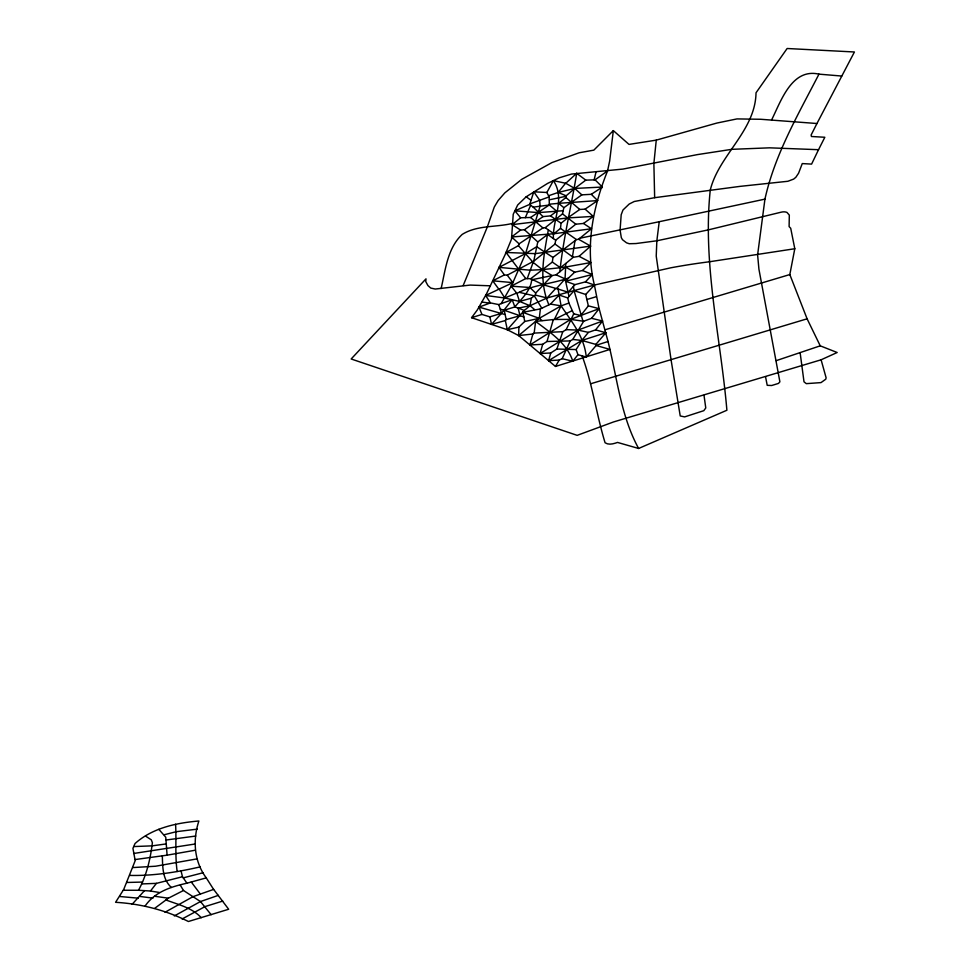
<?xml version="1.0" encoding="UTF-8"?>
<svg xmlns="http://www.w3.org/2000/svg" width="970" height="970" viewBox="0 0 970 970"><rect width="100%" height="100%" fill="white"/><g stroke="black" fill="none" stroke-linecap="round" stroke-linejoin="round"><path stroke-width="1.45" d="M595.059 179.838L602.358 187.04L591.3 194.315L581.854 194.849L563.861 207.701L563.121 210.732L556.707 211.23L550.524 215.886L543.018 216.613L524.443 229.732L520.587 230.06L512.148 224.64L520.647 217.765L530.602 217.486L549.323 204.925L549.129 196.898L546.862 192.484L553.385 180.626L565.777 183.281L576.689 173.315L585.795 180.141L595.059 179.838L607.547 170.926L609.681 160.923L613.331 130.611L629.009 144.409L656.266 140.129L716.83 123.069L736.982 118.91L760.759 119.274L816.946 123.517L854.424 51.98L787.131 48.5L756.03 92.78C755.351 131.047 718.77 155.103 710.258 190.12C702.45 263.986 720.613 336.954 726.894 410.249L638.612 448.467L617.538 442.429C613.646 443.775 608.82 445.315 605.086 442.769C596.356 414.299 592.476 384.059 582.133 355.881M816.946 123.517L811.114 135.024L811.441 136.491L824.827 137.267L818.534 149.695L769.537 147.828L731.792 149.331L697.357 154.618L622.958 169.083L571.5 174.066L559.181 177.825L547.589 183.415L526.176 196.789L517.689 204.985L513.227 214.273L511.505 239.202L504.97 254.989L486.431 293.983L477.288 310L471.565 317.699L507.31 329.727L518.659 335.559L532.882 334.019L534.155 333.086L562.794 331.679L566.177 329.654L578.047 330.079L588.366 332.383L595.604 329.873L605.85 332.746L595.859 344.411L596.138 345.514L610.009 349.418L555.495 366.454L518.659 335.559L518.889 327.072L524.721 321.494L539.271 318.342L561.096 305.865L568.893 303.052L567.741 297.923L574.07 290.624L573.415 286.38M549.396 204.197L558.635 203.336L565.922 197.553L566.153 195.794L574.725 188.447L585.795 180.141M656.266 140.129L653.877 163.421L654.653 197.686L634.259 201.493L629.203 204.039L622.982 210.005L621.188 214.734L620.085 230.096L621.321 237.638L622.485 239.711L626.523 242.815L629.227 243.725L635.98 243.543L656.848 240.79L708.573 229.817L780.995 212.224A9.045 5.808 -25.4 0 1 786.985 212.442L789.313 215.097L789.107 226.592L790.72 228.289L794.794 248.732L789.822 274.558L807.101 318.815L820.232 345.829L837.159 352.51L821.105 359.797L613.586 421.938L577.162 435.348L351.164 358.985L426 278.851L425.757 281.542L427.94 285.592L430.777 288.078L435.239 289.036L470.159 285.083L490.408 285.81M134.951 859.578L167.095 855.176L165.761 837.231L158.825 829.326M794.794 248.732L709.276 261.791A412.007 232.606 -19.1 0 0 670.743 267.817L594.404 285.047L547.068 297.972L530.032 305.708L518.15 308.145L514.888 306.92L512.172 299.73L501.466 313.346L489.874 316.863L481.92 314.425L479.059 307.126L490.408 302.907L498.75 304.592L501.175 303.622L511.141 286.174L525.764 278.572L530.711 278.717L552.33 262.058L552.973 257.45L576.459 239.59L578.629 239.275L590.633 246.125L579.09 256.322L573.246 257.305L565.777 263.488L565.073 278.875L569.002 296.42M525.764 278.572L506.025 252.455L518.441 245.652L519.096 243.834L511.602 236.983L553.955 233.734L560.49 228.399L561.06 223.245L567.668 217.935L579.769 209.471L585.104 209.144L597.629 200.584L591.3 194.315M520.647 217.765L514.876 210.829L529.705 204.391L533.791 191.805L539.744 200.305L540.096 206.234L525.558 253.558L512.875 282.634L498.871 289.242L492.724 280.815L504.388 274.91L507.249 275.177L533.718 261.209L555.034 244.064L555.689 240.172L553.385 238.584C552.585 219.062 565.558 198.765 553.385 180.626M530.711 278.717L543.588 284.889L558.102 289.048L559.12 295.025L550.499 304.095L540.399 308.896L539.271 318.342L518.659 335.559M534.155 333.086L535.622 321.397L554.355 319.445L561.096 305.865L559.12 295.025L567.741 297.923M576.689 173.315C571.403 206.186 563.267 238.523 559.823 271.77L556.077 274.801L552.16 275.565L535.707 293.061L535.319 295.074L531.342 298.178L519.532 301.44L504.776 297.996L485.655 295.474L490.408 302.907M841.754 76.048L818.971 74.144C798.213 114.46 774.8 154.412 764.942 199.129L659.224 221.718L656.848 240.79L656.229 256.08L671.046 359.676L680.225 415.948L684.65 416.894L703.808 410.674L705.772 407.97L704.014 395.336M519.096 243.834L542.933 227.938L545.213 227.695L548.317 229.902C543.964 254.783 538.265 280.524 548.887 304.738M573.246 257.305L572.433 256.771L575.016 240.742M531.342 298.178L530.032 305.708L524.297 310.497L507.31 329.727L505.358 320.524L506.207 319.579L520.017 315.723L523.861 316.935L524.721 321.494M764.942 199.129L757.606 254.916L758.928 269.199L779.892 381.853L778.449 383.429L771.671 385.514L767.209 385.32L765.585 376.99M545.213 227.695L562.503 213.885L563.121 210.732M533.718 261.209L537.78 241.942L547.626 234.485L553.385 238.584M441.132 288.526C445.448 269.878 447.449 248.199 462.193 234.413C476.985 225.088 495.718 227.441 512.196 223.476M531.718 279.542C530.796 290.939 521.557 298.53 514.888 306.92L504.157 310.242L500.277 309.115L498.75 304.592M594.113 179.911L595.968 172.199M607.547 170.926C593.034 206.962 584.946 246.635 594.404 285.047L585.686 294.468L588.353 305.853L599.133 308.666L591.579 318.305L583.661 321.252L572.773 339.439L570.19 340.919L547.007 341.501L542.679 344.301L529.875 344.968L532.882 334.019M553.167 320.136L547.007 341.501M588.366 332.383L581.842 340.458L576.131 349.552L556.865 349.03L550.766 352.959L540.096 353.541L542.679 344.301M576.131 349.552L577.962 354.693L572.797 361.228L562.188 358.694L559.205 360.064L548.583 360.646L550.766 352.959M556.865 349.03L562.794 331.679M123.323 890.254L138.504 890.266C146.506 875.595 150.423 859.117 152.387 842.651L151.259 839.79L145.464 836.055M527.195 278.681L533.136 262.385L518.441 245.652M463.175 285.556L487.304 227.004L494.263 207.083L498.156 200.511L504.849 192.86L521.775 179.317L551.881 162.608L579.138 152.775L593.834 150.144L613.331 130.611M570.19 340.919L562.188 358.694M525.303 217.716L530.651 205.203L529.705 204.391M566.177 329.654L573.743 313.807L568.893 303.052M818.534 149.695L811.599 164.1L802.263 163.578L798.577 173.218L795.824 177.304L793.654 179.098L787.858 181.281L739.916 186.385L654.653 197.686M579.09 256.322L590.912 262.531L582.497 270.509L574.713 272.182L568.505 278.05C551.457 283.992 532.93 284.804 516.925 293.413L511.141 286.174L512.875 282.634L507.249 275.177M771.538 120.074C780.911 101.401 791.665 67.876 818.971 74.144M555.495 366.454L559.205 360.064M206.258 877.874C194.012 861.457 192.581 840.032 198.874 820.996C176.188 822.948 152.508 827.943 135.024 843.536L132.939 848.362L135.194 860.681L123.711 889.466L115.575 902.306C141.026 903.81 165.518 910.078 188.41 921.5L228.665 909.254L213.388 889.053L206.258 877.874L186.931 883.209L182.481 876.747L156.425 883.367L150.471 891.018L138.504 890.266M595.604 329.873L602.576 321.009L591.579 318.305M588.353 305.853L580.739 315.529L570.639 319.397L529.875 344.968M565.474 183.366L558.174 192.46L548.632 195.734M132.065 904.355L144.506 890.642M577.962 354.693L586.256 357.045L596.138 345.514M556.598 288.49L565.073 278.875L556.077 274.801M145.124 906.016C154.788 891.854 171.023 886.738 186.931 883.209M582.497 270.509L592.318 274.51L585.468 281.87L574.98 284.634L568.178 292.237L558.102 289.048M489.874 316.863L491.547 324.38L501.466 313.346L500.277 309.115M555.398 288.805L547.068 297.972L535.319 295.074M574.98 284.634L565.619 281.215L568.505 278.05M578.629 239.275L591.457 228.75L583.491 223.464L575.816 224.191L555.689 240.172M559.823 271.77L565.498 267.041L590.912 262.531M565.777 263.488L560.405 267.708L542.375 269.624L530.287 270.206L499.004 267.38L504.388 274.91M511.602 236.983L520.587 230.06M583.491 223.464L593.325 216.395L585.104 209.144M154.848 908.223L168.356 898.196L183.488 890.496L200.475 901.554L211.157 914.698M540.096 353.541L578.047 330.079L602.576 321.009M548.583 360.646L581.842 340.458L605.85 332.746M165.021 912.249L193.03 896.656L213.655 889.381M174.321 915.935L200.475 901.554L218.298 895.371M182.069 918.99L205.082 906.562L222.724 901.081M554.355 319.445L572.021 310.727M499.004 267.38L525.558 253.558L536.689 246.707L552.973 257.45M498.871 289.242L485.655 295.474M516.125 293.292L504.776 297.996L499.32 289.29M599.133 308.666L580.739 315.529L573.743 313.807M529.935 203.87L549.129 196.898M501.175 303.622L512.172 299.73M776.158 360.67L820.232 345.829M596.089 345.332L608.032 341.488L598.939 307.975L594.404 285.047L585.468 281.87M471.565 317.699L481.92 314.425M590.584 383.793L807.101 318.815M605.098 329.764L789.822 274.558M586.789 299.548L596.332 296.687M523.861 316.935L522.781 312.34L540.399 308.896M491.547 324.38L505.358 320.524M183.257 877.874L202.997 872.77M565.619 281.215L592.318 274.51M164.233 834.746L176.334 831.678L197.346 829.132M532.045 279.712L552.16 275.565M507.31 329.727L518.889 327.072M549.481 199.796L566.14 196.243M129.616 875.413C153.393 875.971 176.94 872.212 200.062 866.913M659.224 221.718L579.854 238.232M197.322 858.826L155.612 866.222L132.878 867.568M167.095 855.176L195.31 850.217M133.593 853.491L194.861 844.045M590.633 246.125L535.258 253.655L506.025 252.455M166.185 839.996L195.77 836.043M165.882 843.973L152.132 845.852L133.714 846.567M530.651 205.203L533.209 207.143L549.202 205.022M591.457 228.75L553.955 233.734L548.317 229.902M512.148 224.64L567.668 217.935L593.325 216.395M597.629 200.584L558.635 203.336L563.861 207.701M602.358 187.04L574.725 188.447L558.174 192.46L566.153 195.794M141.729 883.937L156.425 883.367M126.694 882.482L142.541 882.069M554.804 319.469L570.639 319.397L583.661 321.252M601.291 187.756L602.127 187.743M533.791 191.805L546.862 192.484M511.141 286.174L529.862 287.484L535.707 293.061M492.724 280.815L512.875 282.634M119.88 896.51L138.176 898.171M514.876 210.829L538.556 212.6L556.707 211.23L549.323 204.925M572.773 339.439L581.842 340.458L595.859 344.411M139.813 896.425L152.957 898.135M154.618 896.256L168.356 898.196M482.175 302.07L489.789 303.149M150.471 891.018L159.262 892.461M550.499 304.095L561.096 305.865C571.73 321.822 584.425 336.82 586.256 357.045M519.483 292.37L534.312 295.862L541.733 308.169M479.059 307.126L505.152 314.583L506.207 319.579M585.686 294.468L574.07 290.624L582.958 321.143M165.967 899.966C178.165 904.634 192.145 907.665 201.214 917.705M522.781 312.34L539.271 318.342L542.133 320.573M518.416 308.06L524.297 310.497M574.713 272.182L565.498 267.041L560.405 267.708L552.33 262.058M565.777 183.281L574.725 188.447L581.854 194.849M551.578 275.25L542.375 269.624L533.136 262.385M560.49 228.399L576.459 239.59M561.06 223.245L550.524 215.886M555.034 244.064L572.433 256.771M526.176 196.789L530.748 200.087M535.622 321.397C549.966 332.383 567.038 343.125 572.797 361.228M575.816 224.191L562.503 213.885M530.602 217.486L542.933 227.938M565.922 197.553L579.769 209.471M534.555 309.539L530.032 305.708L519.532 301.44L516.925 293.413M537.78 241.942L524.443 229.732M543.018 216.613L533.209 207.143M191.284 882.009L200.329 894.049M171.363 887.465C162.378 879.281 162.73 867.083 162.317 855.964M180.299 885.198L183.488 890.496M638.612 448.467C620.594 415.439 617.126 377.488 608.032 341.488M821.105 359.797L826.113 377.803L825.773 379.209L820.996 382.604L806.3 383.647L804.009 381.828L800.117 352.607M518.15 308.145L520.017 315.723L504.157 310.242L505.152 314.583M181.014 870.842L182.481 876.747M175.582 824.221C176.504 839.971 174.903 855.746 177.171 871.509"/></g></svg>
